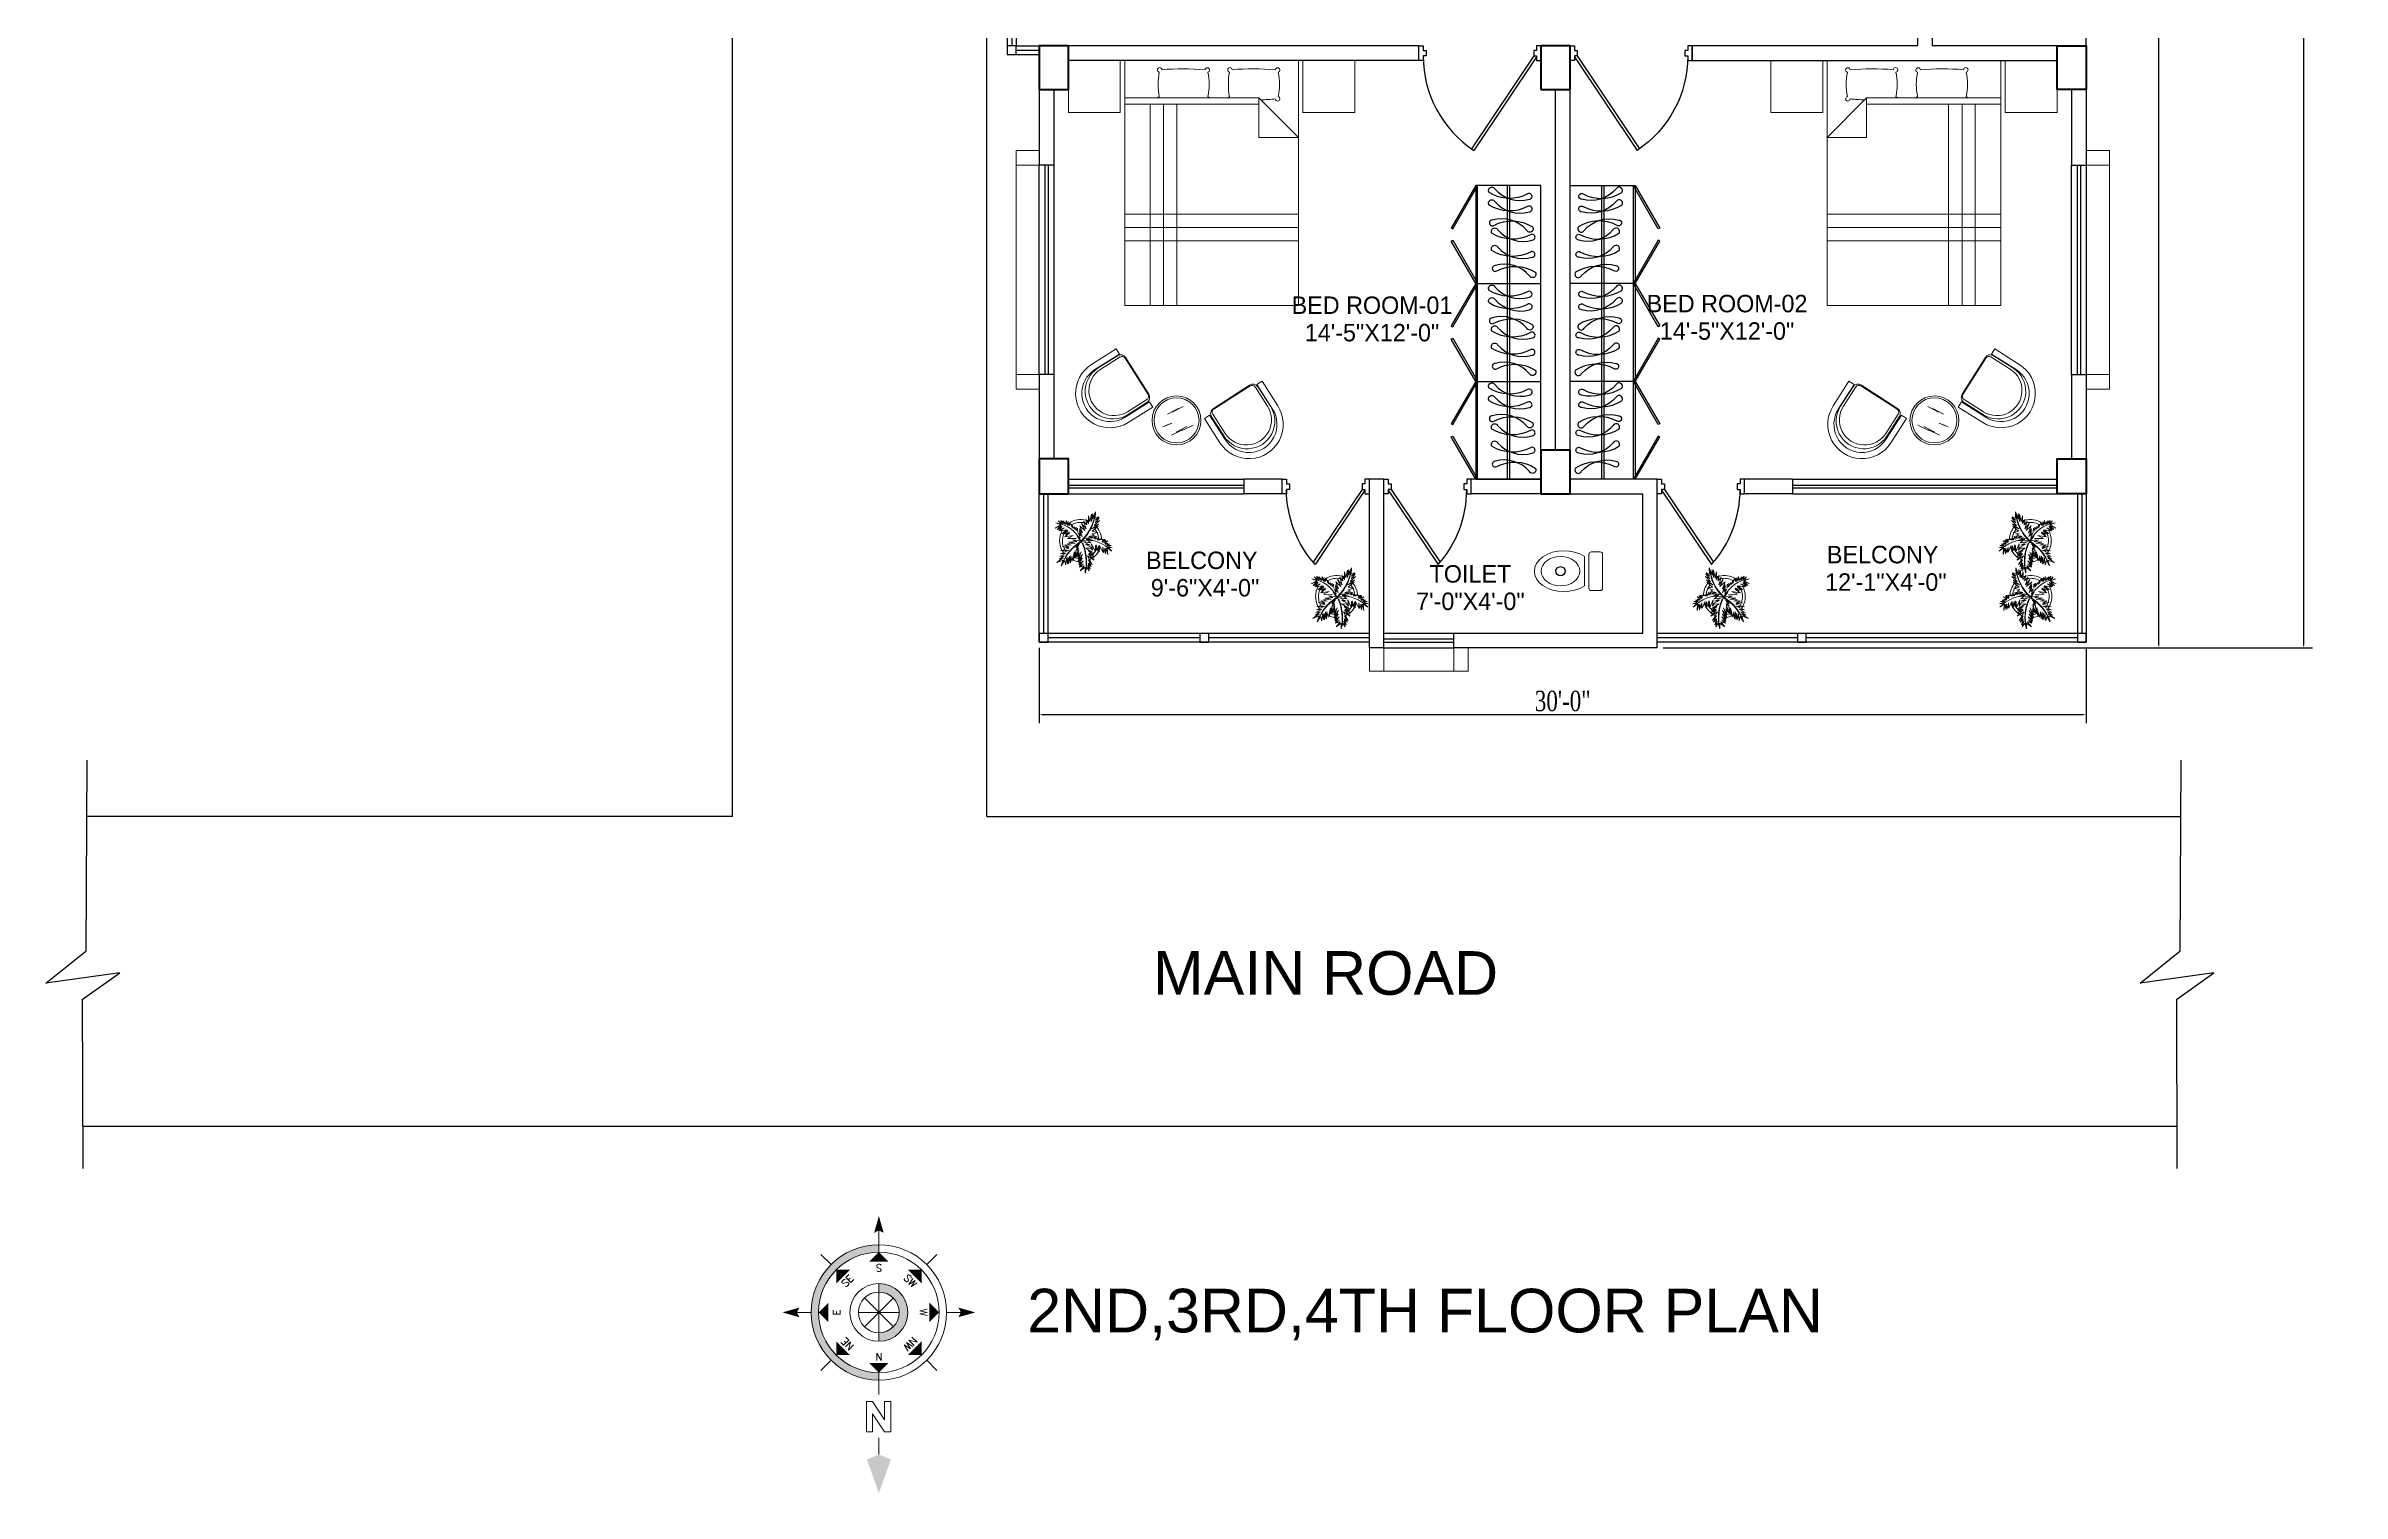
# Model space of a CAD drawing. Header units: inches. Extents: x -54558 to 35158, y -4190 to 41945.
# Drawn here: x 2861 to 3651, y -126 to 371 of the extents above; entities that cross this region are included whole.
import ezdxf
from ezdxf.enums import TextEntityAlignment as Align

# ---------------------------------------------------------------- set-up
doc = ezdxf.new("R2010")
doc.units = ezdxf.units.IN
doc.header["$MEASUREMENT"] = 0
doc.linetypes.add('Dash 1_16_', pattern=[3.175, 1.5875, -1.5875])
doc.layers.get('0').update_dxf_attribs({"true_color": 0xe4c8de})
for name, color, linetype in [('A-ANNO-TEXT', 7, 'Continuous'), ('DIM', 9, 'Continuous'), ('door', 34, 'Continuous'), ('title', 7, 'Continuous')]:
    doc.layers.add(name, color=color, linetype=linetype)
for name, color, linetype, lineweight in [('A-FURN-FIXD', 44, 'Continuous', 9), ('A_WALL', 7, 'Continuous', 30), ('colum', 241, 'Continuous', 40), ('illustr-TOILET FIXTURE', 7, 'Continuous', 0), ('illustr-TREE', 113, 'Continuous', 0), ('railing', 6, 'Continuous', 5), ('ROAD', 251, 'Continuous', 30), ('sanshade', 252, 'Continuous', 5), ('thin', 251, 'Continuous', 20), ('Ver', 144, 'Continuous', 30), ('Wall-02', 7, 'Continuous', 30), ('windo', 140, 'Continuous', 25)]:
    doc.layers.add(name, color=color, linetype=linetype, lineweight=lineweight)
doc.layers.add('illustr-FURNITURE', color=7, linetype='Continuous', lineweight=0, true_color=0x000000)
doc.styles.add('Arial', font='arial.ttf')
doc.styles.add('LOGO', font='times.ttf', dxfattribs={"width": 0.75, "height": 7})
doc.styles.add('ROMANS', font='romans.shx', dxfattribs={"width": 0.8})
doc.styles.get("Standard").update_dxf_attribs({"font": 'ARIALN.TTF'})
doc.dimstyles.new('STANDARD$0', dxfattribs={"dimtxt": 2, "dimasz": 1, "dimexe": 3, "dimexo": 2, "dimgap": 1, "dimtad": 1, "dimtih": 1, "dimtoh": 1, "dimzin": 3, "dimdsep": 46, "dimlunit": 4, "dimtxsty": 'LOGO', "dimcen": 0.09, "dimdle": 6, "dimclrd": 256, "dimclre": 256, "dimclrt": 7, "dimadec": 0, "dimazin": 1, "dimtm": 1e-09, "dimtfac": 1, "dimtofl": 0, "dimtmove": 0, "dimatfit": 2, "dimfxl": 1, "dimtolj": 1, "dimtzin": 0, "dimlwd": -1, "dimlwe": -1, "dimarcsym": 0})

# ---------------------------------------------------------------- blocks, each defined once
blk = doc.blocks.new('tyer')
at = {"layer": 'sanshade'}
for points in [[(-25800.79, -9018.32), (-25792.79, -9018.32), (-25792.79, -9023.32), (-25800.79, -9023.32)], [(-25800.79, -9018.32), (-25792.79, -9018.32), (-25792.79, -9100.32), (-25800.79, -9100.32)], [(-25800.79, -9095.32), (-25792.79, -9095.32), (-25792.79, -9100.32), (-25800.79, -9100.32)]]:
    blk.add_lwpolyline(points, close=True, dxfattribs=at)
blk = doc.blocks.new('tw4')
at = {"layer": 'sanshade'}
for points in [[(-25480.79, -8923.32), (-25472.79, -8923.32), (-25472.79, -8928.32), (-25480.79, -8928.32)], [(-25480.79, -8928.32), (-25472.79, -8928.32), (-25472.79, -8952.32), (-25480.79, -8952.32)], [(-25480.79, -8957.32), (-25472.79, -8957.32), (-25472.79, -8952.32), (-25480.79, -8952.32)]]:
    blk.add_lwpolyline(points, close=True, dxfattribs=at)
blk = doc.blocks.new('*D462')
for p, q in [((3565.03, 647.48), (3591.05, 647.48)), ((3588.05, 646.48), (3588.05, 410.54)), ((3588.05, 165.48), (3588.05, 401.42)), ((3417.53, 164.48), (3591.05, 164.48))]:
    blk.add_line(p, q)
for points in [[(3587.89, 646.48), (3588.22, 646.48), (3588.05, 647.48)], [(3587.89, 165.48), (3588.22, 165.48), (3588.05, 164.48)]]:
    blk.add_solid(points)
at = {"color": 7, "insert": (3588.05, 405.98), "char_height": 7, "attachment_point": 5, "style": 'LOGO'}
blk.add_mtext('\\A1;40\'-3"', dxfattribs=at)
blk = doc.blocks.new('*D461')
for p, q in [((3481.03, 938.48), (3640.84, 938.48)), ((3637.84, 937.48), (3637.84, 556.04)), ((3637.84, 165.48), (3637.84, 546.92)), ((3481.03, 164.48), (3640.84, 164.48))]:
    blk.add_line(p, q)
for points in [[(3637.68, 937.48), (3638.01, 937.48), (3637.84, 938.48)], [(3637.68, 165.48), (3638.01, 165.48), (3637.84, 164.48)]]:
    blk.add_solid(points)
at = {"color": 7, "insert": (3637.84, 551.48), "char_height": 7, "attachment_point": 5, "style": 'LOGO'}
blk.add_mtext('\\A1;64\'-6"', dxfattribs=at)
blk = doc.blocks.new('*D465')
at = {"layer": 'A_WALL', "ltscale": 0.25}
for p, q in [((3203.03, 164.48), (3203.03, 138.64)), ((3563.03, 164.48), (3563.03, 138.64)), ((3204.03, 141.64), (3562.03, 141.64))]:
    blk.add_line(p, q, dxfattribs=at)
for points in [[(3204.03, 141.8), (3204.03, 141.47), (3203.03, 141.64)], [(3562.03, 141.8), (3562.03, 141.47), (3563.03, 141.64)]]:
    blk.add_solid(points, dxfattribs=at)
at = {"layer": 'A_WALL', "color": 7, "ltscale": 0.25, "insert": (3383.03, 146.2), "char_height": 7, "attachment_point": 5, "style": 'LOGO'}
blk.add_mtext('\\A1;30\'-0"', dxfattribs=at)
blk = doc.blocks.new('Anno_North_J_Metric')
at = {"layer": 'title', "lineweight": 18}
h = blk.add_hatch(color=256, dxfattribs=at)
h.paths.add_polyline_path([(4.17, 0), (4.68, 0, 1), (-4.68, 0), (-4.17, 0, -1)])
h.paths.add_polyline_path([(-1.41, 0), (-2, 0, 1), (2, 0), (1.41, 0, -1)])
for p, q in [((0, 4.68), (0, 5.67)), ((-3.31, 3.31), (-4.01, 4.01)), ((3.31, 3.31), (4.01, 4.01)), ((-8.67, 0), (-9.83, 0)), ((-8.27, 0.86), (-6.17, 0.86)), ((-8.27, 0.44), (-8.27, 0.86)), ((-7.01, 0.44), (-8.27, 0.44)), ((-8.27, -0.4), (-7.01, 0.44)), ((-6.17, 0.44), (-7.43, -0.4)), ((-6.17, 0.86), (-6.17, 0.44)), ((-4.68, 0), (-5.67, 0)), ((-4.68, 0), (-4.17, 0)), ((1, -1), (-1, 1)), ((1, 1), (-1, -1)), ((-1, 1), (1, -1)), ((-1, -1), (1, 1)), ((0, -1.41), (0, 1.41)), ((0, 1.41), (0, -1.41)), ((1.41, 0), (2, 0)), ((4.68, 0), (4.17, 0)), ((4.68, 0), (5.67, 0)), ((-8.27, -0.82), (-8.27, -0.4)), ((-6.17, -0.82), (-8.27, -0.82)), ((-7.43, -0.4), (-6.17, -0.4)), ((-6.17, -0.4), (-6.17, -0.82)), ((-1.41, 0), (-2, 0)), ((1.41, 0), (-1.41, 0)), ((-1.41, 0), (1.41, 0)), ((-3.31, -3.31), (-4.01, -4.01)), ((0, -4.68), (0, -5.67)), ((3.31, -3.31), (4.01, -4.01))]:
    blk.add_line(p, q, dxfattribs=at)
for radius in [4.68, 4.17, 2, 1.41]:
    blk.add_circle((0, 0), radius, dxfattribs=at)
for points in [[(-0.33, 5.5), (0, 5.67), (0, 6.67)], [(0, 6.67), (0.33, 5.5), (0, 5.67)], [(0, 4.17), (0.67, 3.5), (-0.67, 3.5)], [(-2.95, 2.95), (-2, 2.95), (-2.95, 2)], [(2.95, 2.95), (2.95, 2), (2, 2.95)], [(-9.83, 0), (-10.17, 0.83), (-12.5, 0)], [(-12.5, 0), (-10.17, -0.83), (-9.83, 0)], [(-4.17, 0), (-3.5, 0.67), (-3.5, -0.67)], [(4.17, 0), (3.5, -0.67), (3.5, 0.67)], [(5.5, 0.33), (5.67, 0), (6.67, 0)], [(6.67, 0), (5.5, -0.33), (5.67, 0)], [(-2.95, -2.95), (-2.95, -2), (-2, -2.95)], [(2.95, -2.95), (2, -2.95), (2.95, -2)], [(0, -4.17), (-0.67, -3.5), (0.67, -3.5)], [(0, -6.67), (-0.33, -5.5), (0, -5.67)], [(0.33, -5.5), (0, -5.67), (0, -6.67)]]:
    blk.add_solid(points, dxfattribs=at)
at = {"layer": 'title', "lineweight": 18, "style": 'ROMANS'}
for s, rotation, p in [('NE', 45, (-2, 2)), ('SE', 315, (2, 2)), ('N', 90, (-2.83, 0)), ('S', 90, (3.33, 0)), ('NW', 135, (-2, -2)), ('W', 180, (0, -2.83)), ('SW', 225, (2, -2))]:
    blk.add_text(s, height=0.5, rotation=rotation, dxfattribs=at).set_placement(p, align=Align.CENTER)
blk.add_text('E', height=0.5, dxfattribs=at).set_placement((0, 2.67), align=Align.CENTER)
blk = doc.blocks.new('North')
at = {"layer": 'title', "linetype": 'Dash 1_16_', "lineweight": 20, "xscale": 79.54979519464541, "yscale": 79.54979519464541, "zscale": 79.54979519464541, "rotation": 270}
blk.add_blockref('Anno_North_J_Metric', (8025510, 1107807), dxfattribs=at)
blk = doc.blocks.new('efre')
at = {"layer": 'door'}
for p, q in [((10922.87, 10339.43), (10901.44, 10307.52)), ((10923.87, 10339.12), (10902.26, 10306.96))]:
    blk.add_line(p, q, dxfattribs=at)
for points in [[(10885.87, 10339.43), (10884.87, 10339.43), (10884.87, 10337.89), (10883.37, 10337.89), (10883.37, 10342.89), (10884.87, 10342.89), (10884.87, 10341.35), (10885.87, 10341.35)], [(10922.87, 10339.43), (10923.87, 10339.43), (10923.87, 10337.89), (10925.37, 10337.89), (10925.37, 10342.89), (10923.87, 10342.89), (10923.87, 10341.35), (10922.87, 10341.35)]]:
    blk.add_lwpolyline(points, close=True, dxfattribs=at)
blk.add_arc((10923.87, 10339.43), 39, 180, 236.36425, dxfattribs=at)
blk = doc.blocks.new('ref')
at = {"layer": 'illustr-FURNITURE', "color": 1}
for p, q in [((10741.37, 10194.33), (10741.37, 10176.37)), ((10741.37, 10194.33), (10759.22, 10194.33)), ((10759.22, 10176.37), (10759.22, 10194.33)), ((10759.27, 10194.28), (10759.22, 10194.28)), ((10760.72, 10194.3), (10820.47, 10194.3)), ((10760.72, 10110.03), (10760.72, 10194.3)), ((10820.47, 10194.3), (10820.47, 10110.03)), ((10821.92, 10194.28), (10821.97, 10194.28)), ((10821.97, 10176.37), (10821.97, 10194.33)), ((10839.83, 10194.33), (10821.97, 10194.33)), ((10839.83, 10194.33), (10839.83, 10176.37)), ((10760.72, 10181.41), (10806.86, 10181.41)), ((10806.86, 10179.26), (10760.72, 10179.26)), ((10769.48, 10110.03), (10769.48, 10179.26)), ((10774.06, 10110.03), (10774.06, 10179.26)), ((10778.65, 10110.03), (10778.65, 10179.26)), ((10820.47, 10167.8), (10806.86, 10181.41)), ((10806.86, 10181.41), (10806.86, 10167.8)), ((10759.22, 10176.37), (10741.37, 10176.37)), ((10821.97, 10176.37), (10839.83, 10176.37)), ((10806.86, 10167.8), (10820.47, 10167.8)), ((10820.47, 10141.48), (10760.72, 10141.48)), ((10820.47, 10136.9), (10760.72, 10136.9)), ((10820.47, 10132.31), (10760.72, 10132.31)), ((10820.47, 10110.03), (10760.72, 10110.03))]:
    blk.add_line(p, q, dxfattribs=at)
for centre, radius, start, end in [((10772.75, 10191.06), 0.776, 4.82125, 258.25195), ((10794.88, 10186.07), 22.68, 169.23257, 190.76743), ((10780.6, 10102.6), 88.81, 84.99169, 94.57081), ((10789.13, 10191), 0.776, 283.74205, 174.74125), ((10770.58, 10186.07), 19.19, 347.41694, 12.58306), ((10796.93, 10191.06), 0.776, 4.82125, 258.25195), ((10819.05, 10186.07), 22.68, 169.23257, 190.76743), ((10804.78, 10102.6), 88.81, 84.99169, 94.57081), ((10813.3, 10191), 0.776, 283.74205, 174.74125), ((10794.76, 10186.07), 19.19, 347.41694, 12.58306), ((10772.75, 10181.07), 0.776, 101.74805, 154.13366), ((10789.13, 10181.13), 0.776, 20.83858, 76.25795), ((10796.93, 10181.07), 0.776, 101.74805, 154.13366), ((10804.78, 10269.53), 88.81, 271.76166, 275.00831), ((10813.3, 10181.13), 0.776, 185.25875, 76.25795)]:
    blk.add_arc(centre, radius, start, end, dxfattribs=at)
blk = doc.blocks.new('LJH')
at = {"color": 0}
for p, q in [((11325.4, 10234.99), (11291.75, 10234.99)), ((11325.4, 10234.24), (11291.75, 10234.24)), ((11359.05, 10234.99), (11325.4, 10234.99)), ((11359.05, 10234.24), (11325.4, 10234.24)), ((11392.7, 10234.99), (11359.05, 10234.99)), ((11392.7, 10234.24), (11359.05, 10234.24))]:
    blk.add_line(p, q, dxfattribs=at)
for points in [[(11296.1, 10230.65, 0.267392), (11295.61, 10243.91, 1.049005), (11294.36, 10241.96, -0.295269), (11297.93, 10230.07, -1.314488), (11296.1, 10230.65)], [(11302.59, 10242.25, 0.267392), (11303.08, 10228.99, 1.049005), (11304.33, 10230.95, -0.295269), (11300.75, 10242.83, -1.314488), (11302.59, 10242.25)], [(11308.53, 10242.25, 0.267392), (11309.02, 10228.99, 1.049005), (11310.27, 10230.95, -0.295269), (11306.69, 10242.83, -1.314488), (11308.53, 10242.25)], [(11311.74, 10229.67, 0.267392), (11311.25, 10242.93, 1.049005), (11310, 10240.97, -0.295269), (11313.58, 10229.09, -1.314488), (11311.74, 10229.67)], [(11318.23, 10241.27, 0.267392), (11318.72, 10228.01, 1.049005), (11319.97, 10229.97, -0.295269), (11316.4, 10241.85, -1.314488), (11318.23, 10241.27)], [(11322.56, 10241.27, 0.267392), (11323.05, 10228.01, 1.049005), (11324.3, 10229.97, -0.295269), (11320.72, 10241.85, -1.314488), (11322.56, 10241.27)], [(11329.75, 10230.65, 0.267392), (11329.26, 10243.91, 1.049005), (11328.01, 10241.96, -0.295269), (11331.58, 10230.07, -1.314488), (11329.75, 10230.65)], [(11336.24, 10242.25, 0.267392), (11336.73, 10228.99, 1.049005), (11337.98, 10230.95, -0.295269), (11334.41, 10242.83, -1.314488), (11336.24, 10242.25)], [(11342.18, 10242.25, 0.267392), (11342.67, 10228.99, 1.049005), (11343.92, 10230.95, -0.295269), (11340.34, 10242.83, -1.314488), (11342.18, 10242.25)], [(11345.39, 10229.67, 0.267392), (11344.9, 10242.93, 1.049005), (11343.65, 10240.97, -0.295269), (11347.23, 10229.09, -1.314488), (11345.39, 10229.67)], [(11351.89, 10241.27, 0.267392), (11352.38, 10228.01, 1.049005), (11353.62, 10229.97, -0.295269), (11350.05, 10241.85, -1.314488), (11351.89, 10241.27)], [(11356.21, 10241.27, 0.267392), (11356.7, 10228.01, 1.049005), (11357.95, 10229.97, -0.295269), (11354.38, 10241.85, -1.314488), (11356.21, 10241.27)], [(11363.4, 10230.65, 0.267392), (11362.91, 10243.91, 1.049005), (11361.66, 10241.96, -0.295269), (11365.23, 10230.07, -1.314488), (11363.4, 10230.65)], [(11369.89, 10242.25, 0.267392), (11370.38, 10228.99, 1.049005), (11371.63, 10230.95, -0.295269), (11368.06, 10242.83, -1.314488), (11369.89, 10242.25)], [(11375.83, 10242.25, 0.267392), (11376.32, 10228.99, 1.049005), (11377.57, 10230.95, -0.295269), (11373.99, 10242.83, -1.314488), (11375.83, 10242.25)], [(11379.04, 10229.67, 0.267392), (11378.55, 10242.93, 1.049005), (11377.3, 10240.97, -0.295269), (11380.88, 10229.09, -1.314488), (11379.04, 10229.67)], [(11385.54, 10241.27, 0.267392), (11386.03, 10228.01, 1.049005), (11387.28, 10229.97, -0.295269), (11383.7, 10241.85, -1.314488), (11385.54, 10241.27)], [(11389.86, 10241.27, 0.267392), (11390.35, 10228.01, 1.049005), (11391.6, 10229.97, -0.295269), (11388.03, 10241.85, -1.314488), (11389.86, 10241.27)]]:
    blk.add_lwpolyline(points, format="xyb", dxfattribs=at)
at = {"layer": 'A-FURN-FIXD', "lineweight": 30}
for p, q in [((11291.75, 10224), (11392.7, 10224)), ((11392.7, 10223.4), (11291.75, 10223.4))]:
    blk.add_line(p, q, dxfattribs=at)
for points in [[(11291.75, 10245.83), (11392.7, 10245.83), (11392.7, 10223.4), (11291.75, 10223.4)], [(11291.75, 10223.4), (11306.32, 10214.99), (11306.62, 10215.51), (11292.05, 10223.92)], [(11325.4, 10223.4), (11310.83, 10214.99), (11310.53, 10215.51), (11325.1, 10223.92)], [(11325.4, 10223.4), (11339.97, 10214.99), (11340.27, 10215.51), (11325.7, 10223.92)], [(11359.05, 10223.4), (11344.48, 10214.99), (11344.18, 10215.51), (11358.75, 10223.92)], [(11359.05, 10223.4), (11373.62, 10214.99), (11373.92, 10215.51), (11359.35, 10223.92)], [(11392.7, 10223.4), (11378.13, 10214.99), (11377.83, 10215.51), (11392.4, 10223.92)]]:
    blk.add_lwpolyline(points, close=True, dxfattribs=at)
at = {"layer": 'DIM'}
for p, q in [((11291.75, 10223.4), (11291.75, 10245.83)), ((11325.4, 10223.4), (11325.4, 10245.83)), ((11359.05, 10223.4), (11359.05, 10245.83))]:
    blk.add_line(p, q, dxfattribs=at)
blk = doc.blocks.new('armchair')
for p, q in [((10199, 8629), (10495, 8630)), ((10496, 8568), (10199, 8566)), ((10235, 8557, 502), (10469, 8558, 502)), ((10252, 8532, 502), (10486, 8533, 502)), ((10495, 8630), (10496, 8568)), ((10524, 8496, 502), (10526, 8057, 502)), ((10532, 8496, 502), (10534, 8057, 502)), ((10202, 7989), (10499, 7991)), ((10472, 7994, 502), (10238, 7993, 502)), ((10489, 8019, 502), (10255, 8018, 502)), ((10499, 7991), (10499, 7928)), ((10499, 7928), (10203, 7927))]:
    blk.add_line(p, q)
for centre, radius, start, end in [((10201, 8278), 351, 90.2984, 270.2984), ((10201, 8278), 288, 90.2984, 270.2984), ((10237, 8275, 502), 282, 90.2984, 270.2984), ((10253, 8275, 502), 257, 90.2984, 270.2984), ((10469, 8496, 502), 62.7, 0.2984, 90.2984), ((10486, 8496, 502), 37.6, 0.2984, 90.2984), ((10472, 8057, 502), 62.7, 270.2984, 0.2984), ((10488, 8057, 502), 37.6, 270.2984, 0.2984)]:
    blk.add_arc(centre, radius, start, end)
blk = doc.blocks.new('tea table')
for p, q in [((10120, 8850), (10040, 8945)), ((10147, 8997), (10106, 9053)), ((10162, 8970), (10121, 9026)), ((10322, 8938), (10242, 9034)), ((10353, 8893), (10273, 8989)), ((10161, 8811), (10081, 8906)), ((10190, 8754), (10111, 8850))]:
    blk.add_line(p, q)
for radius in [250, 230]:
    blk.add_circle((10200, 8929), radius)
blk = doc.blocks.new('gfsv')
at = {"layer": 'illustr-TREE', "color": 114, "true_color": 0x139b48}
for p, q in [((-19140.11, -7522.01), (-19139.05, -7522.51)), ((-19138.83, -7523.25), (-19140.11, -7522.01)), ((-19140.03, -7521.46), (-19139.13, -7521.95)), ((-19139.05, -7522.51), (-19140.03, -7521.46)), ((-19139.94, -7521.15), (-19139.07, -7521.44)), ((-19139.13, -7521.95), (-19139.94, -7521.15)), ((-19138.47, -7521.62), (-19139.14, -7519.95)), ((-19139.07, -7521.44), (-19139.14, -7519.95)), ((-19138.44, -7520.36), (-19138.47, -7521.62)), ((-19138.11, -7522.31), (-19138.44, -7520.36)), ((-19138.11, -7520.52), (-19138.11, -7522.31)), ((-19137.74, -7522.39), (-19138.11, -7520.52)), ((-19137.39, -7520.88), (-19137.74, -7522.39)), ((-19137.42, -7522.78), (-19137.39, -7520.88)), ((-19136.72, -7521.8), (-19137.42, -7522.78)), ((-19137.02, -7523.12), (-19136.72, -7521.8)), ((-19136.22, -7522.25), (-19137.02, -7523.12)), ((-19136.81, -7524.08), (-19136.22, -7522.25)), ((-19135.72, -7522.81), (-19136.81, -7524.08)), ((-19136.53, -7524.51), (-19135.72, -7522.81)), ((-19133.01, -7522.73), (-19133.39, -7523.77)), ((-19132.59, -7523.23), (-19133.01, -7522.73)), ((-19132.74, -7522.49), (-19132.59, -7523.23)), ((-19132.3, -7523.23), (-19132.74, -7522.49)), ((-19132.42, -7522.27), (-19132.28, -7522.87)), ((-19132.11, -7522.84), (-19132.42, -7522.27)), ((-19132.28, -7522.87), (-19132.3, -7523.23)), ((-19131.97, -7522.01), (-19132.11, -7522.84)), ((-19131.9, -7523), (-19131.97, -7522.01)), ((-19131.47, -7522.35), (-19131.9, -7523)), ((-19131.08, -7522.14), (-19131.69, -7522.97)), ((-19131.69, -7522.97), (-19131.47, -7522.35)), ((-19130.61, -7522), (-19131.23, -7522.84)), ((-19131.23, -7522.84), (-19131.08, -7522.14)), ((-19130.81, -7522.81), (-19130.61, -7522)), ((-19130, -7522.11), (-19130.81, -7522.81)), ((-19130.68, -7522.91), (-19130, -7522.11)), ((-19129.37, -7522.63), (-19130.63, -7523.08)), ((-19143.17, -7528.74), (-19142.14, -7528.45)), ((-19142.92, -7528.17), (-19141.87, -7528.13)), ((-19142.14, -7528.45), (-19142.92, -7528.17)), ((-19142.54, -7527.86), (-19141.51, -7527.82)), ((-19141.87, -7528.13), (-19142.54, -7527.86)), ((-19142.15, -7527.05), (-19141.38, -7527.4)), ((-19141.37, -7527.67), (-19142.15, -7527.05)), ((-19142.14, -7527.65), (-19141.37, -7527.67)), ((-19141.51, -7527.82), (-19142.14, -7527.65)), ((-19141.68, -7526.82), (-19141.26, -7527.27)), ((-19141.38, -7527.4), (-19141.68, -7526.82)), ((-19141.42, -7526.6), (-19141.5, -7527.08)), ((-19141.4, -7527.05), (-19141.42, -7526.6)), ((-19141.32, -7526.68), (-19140.79, -7527.22)), ((-19140.95, -7527.46), (-19141.32, -7526.68)), ((-19141.26, -7527.27), (-19140.95, -7527.46)), ((-19140.97, -7526.59), (-19139.89, -7526.86)), ((-19140.79, -7527.22), (-19140.97, -7526.59)), ((-19140.91, -7529.82), (-19140.13, -7528.14)), ((-19140.61, -7526.42), (-19139.52, -7526.77)), ((-19139.89, -7526.86), (-19140.61, -7526.42)), ((-19140.13, -7528.14), (-19140.01, -7529.68)), ((-19140.01, -7529.68), (-19139.82, -7528.21)), ((-19139.85, -7522.94), (-19138.83, -7523.25)), ((-19138.26, -7524.11), (-19139.85, -7522.94)), ((-19139.84, -7526.29), (-19139.1, -7526.57)), ((-19139.52, -7526.77), (-19139.84, -7526.29)), ((-19139.82, -7528.21), (-19139.73, -7529.55)), ((-19139.78, -7523.45), (-19138.26, -7524.11)), ((-19138.34, -7524.64), (-19139.78, -7523.45)), ((-19139.73, -7529.55), (-19139.29, -7528.02)), ((-19139.67, -7524.94), (-19138.34, -7524.64)), ((-19138.22, -7525.34), (-19139.67, -7524.94)), ((-19139.4, -7525.99), (-19138.7, -7526.48)), ((-19139.1, -7526.57), (-19139.4, -7525.99)), ((-19139.29, -7528.02), (-19139.24, -7529.24)), ((-19139.24, -7529.24), (-19139.11, -7528.14)), ((-19139.11, -7528.14), (-19139.01, -7529.66)), ((-19139.01, -7529.66), (-19138.18, -7527.74)), ((-19139, -7525.86), (-19138.15, -7526.37)), ((-19138.7, -7526.48), (-19139, -7525.86)), ((-19138.85, -7525.6), (-19138.22, -7525.34)), ((-19137.48, -7525.94), (-19138.85, -7525.6)), ((-19138.74, -7526.04), (-19137.48, -7525.94)), ((-19136.98, -7526.37), (-19138.74, -7526.04)), ((-19138.52, -7526.94), (-19136.98, -7526.37)), ((-19136.89, -7526.61), (-19138.52, -7526.94)), ((-19138.45, -7526.25), (-19136.18, -7526.56)), ((-19136.67, -7527.87), (-19138.39, -7528.79)), ((-19138.18, -7527.74), (-19138.35, -7529.29)), ((-19137.95, -7527.54), (-19136.89, -7526.61)), ((-19135.75, -7527.18), (-19137.95, -7527.54)), ((-19136.25, -7527.26), (-19137.82, -7528.05)), ((-19137.82, -7528.05), (-19136.67, -7527.87)), ((-19135.25, -7523.31), (-19136.53, -7524.51)), ((-19135.94, -7525.04), (-19135.25, -7523.31)), ((-19135.22, -7524.06), (-19135.94, -7525.04)), ((-19135.87, -7526.04), (-19135.22, -7524.06)), ((-19135.21, -7524.53), (-19135.87, -7526.04)), ((-19135.65, -7526.97), (-19135.49, -7526.95)), ((-19135.48, -7525.74), (-19135.21, -7524.53)), ((-19134.92, -7525.12), (-19135.48, -7525.74)), ((-19135.42, -7527.05), (-19134.63, -7525.91)), ((-19135.42, -7527.05), (-19134.3, -7528.75)), ((-19135.36, -7526.97), (-19133.49, -7526.75)), ((-19135.35, -7526.32), (-19134.92, -7525.12)), ((-19134.63, -7525.91), (-19135.35, -7526.32)), ((-19135.08, -7527.83), (-19134.38, -7529.27)), ((-19134.3, -7528.75), (-19135.08, -7527.83)), ((-19134.73, -7523.95), (-19134.78, -7524.94)), ((-19134.38, -7524.55), (-19134.73, -7523.95)), ((-19133.49, -7526.75), (-19134.51, -7527.22)), ((-19134.51, -7527.22), (-19132.62, -7527.32)), ((-19132.24, -7526.41), (-19134.41, -7526.43)), ((-19134.39, -7523.69), (-19134.38, -7524.55)), ((-19134.08, -7524.26), (-19134.39, -7523.69)), ((-19132.62, -7527.32), (-19134.15, -7527.56)), ((-19134.15, -7527.56), (-19132.24, -7527.75)), ((-19133.9, -7523.5), (-19134.08, -7524.26)), ((-19133.67, -7524.03), (-19133.9, -7523.5)), ((-19133.35, -7522.94), (-19133.67, -7524.03)), ((-19133.62, -7525.69), (-19132.24, -7526.41)), ((-19131.57, -7526.07), (-19133.62, -7525.69)), ((-19133.39, -7523.77), (-19133.35, -7522.94)), ((-19132.24, -7527.75), (-19133.13, -7528.12)), ((-19133.13, -7528.12), (-19131.6, -7528.01)), ((-19132.77, -7524.92), (-19131.79, -7525.64)), ((-19131.26, -7525.42), (-19132.77, -7524.92)), ((-19131.79, -7525.64), (-19132.77, -7525.14)), ((-19132.77, -7525.14), (-19131.57, -7526.07)), ((-19130.98, -7528.41), (-19132.63, -7528.79)), ((-19131.6, -7528.01), (-19132.56, -7528.57)), ((-19132.56, -7528.57), (-19130.98, -7528.41)), ((-19132.32, -7524.59), (-19131.26, -7525.42)), ((-19130.99, -7525.26), (-19132.32, -7524.59)), ((-19132.2, -7524.29), (-19130.99, -7525.26)), ((-19130.38, -7524.59), (-19132.2, -7524.29)), ((-19131.42, -7523.84), (-19130.38, -7524.59)), ((-19130.13, -7524.42), (-19131.42, -7523.84)), ((-19130.96, -7523.48), (-19130.13, -7524.42)), ((-19129.7, -7524.25), (-19130.96, -7523.48)), ((-19130.69, -7523.27), (-19129.7, -7524.25)), ((-19129.26, -7523.88), (-19130.69, -7523.27)), ((-19130.63, -7523.08), (-19129.26, -7523.88)), ((-19142.12, -7528.62), (-19143.17, -7528.74)), ((-19143.1, -7529.55), (-19142.01, -7528.76)), ((-19142.01, -7528.76), (-19142.12, -7530.35)), ((-19142.12, -7530.35), (-19141.83, -7528.81)), ((-19141.83, -7528.81), (-19141.56, -7530.18)), ((-19141.56, -7530.18), (-19141.5, -7528.72)), ((-19141.5, -7528.72), (-19141.19, -7529.92)), ((-19141.19, -7529.92), (-19140.94, -7528.53)), ((-19140.94, -7528.53), (-19140.91, -7529.82)), ((-19137.55, -7530.06), (-19138.86, -7531.01)), ((-19138.86, -7531.01), (-19137.38, -7530.21)), ((-19137.38, -7530.21), (-19138.8, -7531.73)), ((-19138.8, -7531.73), (-19137.13, -7530.69)), ((-19137.33, -7529.38), (-19138.64, -7530.44)), ((-19138.64, -7530.44), (-19137.55, -7530.06)), ((-19136.7, -7528.78), (-19138.55, -7529.89)), ((-19138.55, -7529.89), (-19137.33, -7529.38)), ((-19138.39, -7528.79), (-19136.7, -7528.78)), ((-19138.35, -7529.29), (-19138, -7528.79)), ((-19137.13, -7530.69), (-19138.34, -7532.81)), ((-19138.34, -7532.81), (-19137.37, -7531.69)), ((-19137.37, -7531.69), (-19138.08, -7533.27)), ((-19138.08, -7533.27), (-19137.33, -7532.45)), ((-19137.33, -7532.45), (-19137.78, -7533.85)), ((-19137.78, -7533.85), (-19137.22, -7533.01)), ((-19137.22, -7533.01), (-19137.57, -7534.36)), ((-19137.57, -7534.36), (-19136.99, -7533.47)), ((-19136.99, -7533.47), (-19136.55, -7534.9)), ((-19136.55, -7533.5), (-19136.55, -7534.9)), ((-19135.35, -7534.35), (-19136.55, -7533.5)), ((-19135.21, -7533.44), (-19136.35, -7533.11)), ((-19136.35, -7533.11), (-19135.35, -7534.35)), ((-19136.1, -7531.92), (-19135.17, -7533.17)), ((-19135.06, -7532.85), (-19136.1, -7531.92)), ((-19136.09, -7532.73), (-19135.21, -7533.44)), ((-19135.17, -7533.17), (-19136.09, -7532.73)), ((-19135.92, -7530.35), (-19135.02, -7532.47)), ((-19134.87, -7531.97), (-19135.92, -7530.35)), ((-19135.87, -7531.24), (-19135.06, -7532.85)), ((-19135.02, -7532.47), (-19135.87, -7531.24)), ((-19135.63, -7529.72), (-19134.87, -7531.97)), ((-19134.81, -7531.37), (-19135.63, -7529.72)), ((-19135.1, -7529.99), (-19134.81, -7531.37)), ((-19134.44, -7530.93), (-19135.1, -7529.99)), ((-19135, -7529.32), (-19134.44, -7530.93)), ((-19134.64, -7530.19), (-19135, -7529.32)), ((-19134.99, -7528.75), (-19134.64, -7530.19)), ((-19134.38, -7529.27), (-19134.99, -7528.75)), ((-19134.65, -7529.86), (-19134.14, -7531.17)), ((-19134.38, -7530.93), (-19134.65, -7529.86)), ((-19134.64, -7530.37), (-19134.38, -7530.93)), ((-19134.36, -7529.34), (-19133.75, -7531.64)), ((-19134.14, -7531.17), (-19134.36, -7529.34)), ((-19133.98, -7529.69), (-19133.36, -7531.97)), ((-19133.75, -7531.64), (-19133.98, -7529.69)), ((-19133.36, -7531.97), (-19133.11, -7530.66)), ((-19133.11, -7530.66), (-19132.97, -7532.41)), ((-19132.97, -7532.41), (-19132.74, -7530.74)), ((-19132.74, -7530.74), (-19132.61, -7532.59)), ((-19132.63, -7528.79), (-19130.51, -7529.44)), ((-19132.61, -7532.59), (-19132.37, -7531)), ((-19132.58, -7529.32), (-19130.52, -7530.22)), ((-19130.51, -7529.44), (-19132.58, -7529.32)), ((-19132.37, -7531), (-19132.33, -7532.7)), ((-19132.33, -7532.7), (-19132.02, -7531.16)), ((-19132.02, -7531.16), (-19131.85, -7532.88)), ((-19131.85, -7532.88), (-19131.54, -7531.86)), ((-19131.82, -7530.03), (-19130.38, -7530.89)), ((-19130.52, -7530.22), (-19131.82, -7530.03)), ((-19131.54, -7531.86), (-19130.74, -7533.16)), ((-19131.43, -7530.69), (-19130.21, -7531.51)), ((-19130.38, -7530.89), (-19131.43, -7530.69)), ((-19131.22, -7531.22), (-19129.61, -7532.36)), ((-19130.21, -7531.51), (-19131.22, -7531.22)), ((-19131.17, -7531.72), (-19130.74, -7533.16)), ((-19129.61, -7532.36), (-19131.17, -7531.72))]:
    blk.add_line(p, q, dxfattribs=at)
for centre, radius, start, end in [((-19128.04, -7519), 11.14, 184.8641, 225.4849), ((-19127.45, -7518.53), 11.77, 186.927, 225.8123), ((-19128.31, -7530.61), 8.05, 97.5401, 152.9698), ((-19137.08, -7534.91), 8.05, 81.1775, 138.3266), ((-19125.78, -7532.06), 11.14, 156.5576, 194.785), ((-19125.07, -7532.31), 11.77, 154.4151, 192.7221), ((-19141.76, -7537.3), 11.77, 20.5975, 59.3099), ((-19141.31, -7536.7), 11.14, 18.5346, 56.762)]:
    blk.add_arc(centre, radius, start, end, dxfattribs=at)
blk = doc.blocks.new('sss')
at = {"layer": 'thin', "color": 36}
for radius, start, end in [(5.64, 57.47565, 104.28992), (5.64, 140.80804, 176.92547), (4.89, 178.43513, 178.70026), (4.89, 153.91513, 175.96503), (4.89, 140.89868, 152.54563), (5.64, 136.47916, 139.5509), (5.64, 132.21568, 133.18044), (4.89, 135.37294, 136.87174), (5.64, 115.65767, 116.0773), (5.64, 105.37674, 111.94155), (4.89, 103.90072, 108.88829), (4.89, 61.85308, 100.81919), (4.89, 58.64841, 61.57905), (5.64, 51.61666, 56.49125), (4.89, 28.86476, 35.57049), (4.89, 20.51182, 25.59655), (5.64, 35.99863, 36.59883), (4.89, 340.5694, 20.19445), (5.64, 332.66717, 28.4122), (5.64, 199.04605, 207.9874), (5.64, 209.18499, 230.58468), (4.89, 205.24489, 228.33421), (5.64, 230.79247, 236.33448), (4.89, 229.52513, 232.88571), (5.64, 238.46677, 245.04369), (4.89, 234.46705, 237.78697), (4.89, 242.94543, 245.76889), (5.64, 248.07859, 248.27174), (5.64, 264.5369, 265.25644), (4.89, 266.14458, 266.58262), (4.89, 270.25366, 273.22005), (5.64, 270.5271, 272.35339), (5.64, 273.43077, 293.40087), (4.89, 275.4094, 290.93725), (4.89, 291.92748, 294.66088), (5.64, 295.22187, 298.30188), (4.89, 301.92182, 302.25499), (5.64, 301.03839, 302.67614), (5.64, 307.05608, 307.19855), (4.89, 323.34956, 327.19419), (4.89, 331.08394, 340.01454), (5.64, 320.64256, 322.49159), (5.64, 325.12635, 331.43882)]:
    blk.add_arc((-19798.75, -6970.7), radius, start, end, dxfattribs=at)
at = {"layer": 'thin', "xscale": 1.094516021037634, "yscale": 1.094516021037634, "zscale": 1.094516021037634}
blk.add_blockref('gfsv', (1145.34, 1267.67), dxfattribs=at)
blk = doc.blocks.new('FF')
at = {"lineweight": 30}
blk.add_circle((41709, 5735), 50, dxfattribs=at)
at = {"layer": 'illustr-TOILET FIXTURE'}
for p, q in [((41496, 5397), (41496, 5297)), ((41521, 5422), (41896, 5422)), ((41546, 5472), (41871, 5472)), ((41921, 5397), (41921, 5297)), ((41521, 5272), (41896, 5272))]:
    blk.add_line(p, q, dxfattribs=at)
for centre, start, end in [((41521, 5397), 90, 180), ((41896, 5397), 0, 90), ((41521, 5297), 180, 270), ((41896, 5297), 270, 0)]:
    blk.add_arc(centre, 25, start, end, dxfattribs=at)
at = {"layer": 'illustr-TOILET FIXTURE', "extrusion": (0, 0, -1)}
for centre, major_axis, ratio, start_param, end_param in [((41709, 5697), (0, -325), 0.692308, 0.806114, 5.477071), ((41709, 5735), (0, -212), 0.764706, 3.141593, 9.424778)]:
    blk.add_ellipse(centre, major_axis=major_axis, ratio=ratio, start_param=start_param, end_param=end_param, dxfattribs=at)
blk = doc.blocks.new('jj')
at = {"layer": 'door'}
for p, q in [((11000.83, 10306.39), (11025.92, 10323.24)), ((11001.13, 10305.39), (11026.7, 10322.56))]:
    blk.add_line(p, q, dxfattribs=at)
for points in [[(11000.83, 10331.39), (11000.83, 10332.39), (11002.37, 10332.39), (11002.37, 10333.89), (10997.37, 10333.89), (10997.37, 10332.39), (10998.91, 10332.39), (10998.91, 10331.39)], [(11000.83, 10306.39), (11000.83, 10305.39), (11002.37, 10305.39), (11002.37, 10303.89), (10997.37, 10303.89), (10997.37, 10305.39), (10998.91, 10305.39), (10998.91, 10306.39)]]:
    blk.add_lwpolyline(points, close=True, dxfattribs=at)
blk.add_arc((11000.83, 10293.39), 39, 48.42656, 90, dxfattribs=at)

msp = doc.modelspace()

# ---------------------------------------------------------------- linework, layer by layer
at = {"layer": 'A_WALL', "ltscale": 0.25}
msp.add_line((3385.535, 217.48), (3410.535, 217.48), dxfattribs=at)
at = {"layer": 'colum'}
for points in [[(3203.035, 356.48), (3213.035, 356.48), (3213.035, 371.48), (3203.035, 371.48)], [(3375.535, 356.48), (3385.535, 356.48), (3385.535, 371.48), (3375.535, 371.48)], [(3563.035, 356.48), (3553.035, 356.48), (3553.035, 371.48), (3563.035, 371.48)], [(3203.035, 217.48), (3213.035, 217.48), (3213.035, 229.48), (3203.035, 229.48)], [(3375.535, 217.48), (3385.535, 217.48), (3385.535, 232.48), (3375.535, 232.48)], [(3563.035, 217.48), (3553.035, 217.48), (3553.035, 229.48), (3563.035, 229.48)]]:
    msp.add_lwpolyline(points, close=True, dxfattribs=at)
at = {"layer": 'ROAD'}
for p, q in [((3097.476, 106.48), (3097.476, 1031.676)), ((3185.035, 106.48), (3185.035, 1030.414)), ((2875.492, 125.853), (2875.139, 60.211)), ((3595.641, 125.853), (3595.288, 60.211)), ((3097.476, 106.48), (2875.388, 106.48)), ((3185.035, 106.48), (3595.536, 106.48)), ((2861.414, 49.268), (2875.139, 60.211)), ((3581.563, 49.268), (3595.288, 60.211)), ((2886.819, 52.718), (2861.414, 49.268)), ((2873.935, 43.634), (2886.819, 52.718)), ((3606.968, 52.718), (3581.563, 49.268)), ((3594.084, 43.634), (3606.968, 52.718)), ((2873.935, 43.634), (2874.12, -14.508)), ((3594.084, 43.634), (3594.268, -14.508)), ((2874.074, 0), (3594.222, 0))]:
    msp.add_line(p, q, dxfattribs=at)
at = {"layer": 'Ver'}
for points in [[(3203.035, 506.48), (3192.035, 506.48), (3192.035, 368.48), (3203.035, 368.48)], [(3203.035, 503.48), (3195.035, 503.48), (3195.035, 371.48), (3203.035, 371.48)], [(3316.535, 166.48), (3203.035, 166.48), (3203.035, 217.48)], [(3316.535, 169.48), (3206.035, 169.48), (3206.035, 217.48)], [(3560.035, 217.48), (3560.035, 169.48), (3415.535, 169.48)], [(3563.035, 217.48), (3563.035, 166.48), (3415.535, 166.48)]]:
    msp.add_lwpolyline(points, dxfattribs=at)
at = {"layer": 'Wall-02'}
for p, q in [((3505.035, 448.48), (3505.035, 371.48)), ((3510.035, 448.48), (3510.035, 371.48)), ((3563.035, 371.48), (3563.035, 386.079)), ((3333.535, 371.48), (3213.035, 371.48)), ((3333.535, 366.48), (3333.535, 371.48)), ((3333.535, 366.48), (3213.035, 366.48)), ((3203.035, 356.48), (3203.035, 330.48)), ((3208.035, 356.48), (3208.035, 330.48)), ((3380.535, 232.48), (3380.535, 356.48)), ((3385.535, 232.48), (3385.535, 356.48)), ((3558.035, 356.48), (3558.035, 330.48)), ((3563.035, 356.48), (3563.035, 330.48)), ((3208.035, 330.48), (3203.035, 330.48)), ((3558.035, 330.48), (3563.035, 330.48)), ((3203.035, 258.48), (3203.035, 229.48)), ((3208.035, 258.48), (3203.035, 258.48)), ((3208.035, 258.48), (3208.035, 229.48)), ((3558.035, 258.48), (3558.035, 229.48)), ((3558.035, 258.48), (3563.035, 258.48)), ((3563.035, 258.48), (3563.035, 229.48)), ((3286.535, 222.48), (3273.334, 222.48)), ((3273.334, 222.48), (3273.334, 217.48)), ((3286.535, 217.48), (3286.535, 222.48)), ((3321.535, 222.48), (3316.535, 222.48)), ((3316.535, 164.48), (3316.535, 222.48)), ((3321.535, 164.48), (3321.535, 222.48)), ((3375.535, 222.48), (3351.535, 222.48)), ((3415.535, 222.48), (3385.535, 222.48)), ((3415.535, 164.48), (3415.535, 222.48)), ((3462.064, 222.48), (3445.535, 222.48)), ((3445.535, 217.48), (3445.535, 222.48)), ((3462.064, 222.48), (3462.064, 217.48)), ((3286.535, 217.48), (3273.334, 217.48)), ((3375.535, 217.48), (3351.535, 217.48)), ((3410.535, 169.48), (3410.535, 217.48)), ((3462.064, 217.48), (3445.535, 217.48)), ((3410.535, 169.48), (3345.535, 169.48)), ((3345.535, 164.48), (3345.535, 169.48)), ((3321.535, 164.48), (3316.535, 164.48)), ((3415.535, 164.48), (3345.535, 164.48))]:
    msp.add_line(p, q, dxfattribs=at)
for points in [[(3442.535, 371.48), (3427.535, 371.48), (3427.535, 366.48), (3553.035, 366.48)], [(3505.035, 371.48), (3442.535, 371.48)], [(3553.035, 371.48), (3510.035, 371.48)]]:
    msp.add_lwpolyline(points, dxfattribs=at)
at = {"layer": 'windo'}
for p, q in [((3203.035, 258.48), (3203.035, 330.48)), ((3205.035, 258.48), (3205.035, 330.48)), ((3206.035, 330.48), (3206.035, 258.48)), ((3208.035, 330.48), (3208.035, 258.48)), ((3558.035, 258.48), (3558.035, 330.48)), ((3560.035, 258.48), (3560.035, 330.48)), ((3561.035, 330.48), (3561.035, 258.48)), ((3563.035, 330.48), (3563.035, 258.48)), ((3213.035, 222.48), (3273.334, 222.48)), ((3462.064, 222.48), (3553.035, 222.48)), ((3213.035, 220.48), (3273.334, 220.48)), ((3213.035, 219.48), (3273.334, 219.48)), ((3213.035, 217.48), (3273.334, 217.48)), ((3462.064, 220.48), (3553.035, 220.48)), ((3462.064, 219.48), (3553.035, 219.48)), ((3462.064, 217.48), (3553.035, 217.48)), ((3345.535, 169.48), (3321.535, 169.48)), ((3345.535, 167.48), (3321.535, 167.48)), ((3321.535, 166.48), (3345.535, 166.48)), ((3321.535, 164.48), (3345.535, 164.48))]:
    msp.add_line(p, q, dxfattribs=at)
for points in [[(3193.535, 435.98), (3193.535, 371.48)], [(3195.035, 369.98), (3203.035, 369.98)], [(3204.535, 169.48), (3204.535, 217.48)], [(3561.535, 217.48), (3561.535, 169.48)], [(3258.285, 167.98), (3206.035, 167.98)], [(3316.535, 167.98), (3261.285, 167.98)], [(3463.785, 167.98), (3415.535, 167.98)], [(3560.035, 167.98), (3466.785, 167.98)]]:
    msp.add_lwpolyline(points, dxfattribs=at)
for points in [[(3195.035, 371.48), (3192.035, 371.48), (3192.035, 368.48), (3195.035, 368.48)], [(3206.035, 169.48), (3203.035, 169.48), (3203.035, 166.48), (3206.035, 166.48)], [(3261.285, 169.48), (3258.285, 169.48), (3258.285, 166.48), (3261.285, 166.48)], [(3466.785, 169.48), (3463.785, 169.48), (3463.785, 166.48), (3466.785, 166.48)], [(3563.035, 169.48), (3560.035, 169.48), (3560.035, 166.48), (3563.035, 166.48)]]:
    msp.add_lwpolyline(points, close=True, dxfattribs=at)

# ---------------------------------------------------------------- block references
at = {"layer": 'A-FURN-FIXD', "lineweight": 30}
for name, p, xscale, yscale, zscale, rotation in [('armchair', (2788.154, 302.646), -0.03365100000156757, 0.03365099999973609, 0.03365100000000001, 212.4781781711322), ('armchair', (3972.915, 302.646), 0.03365100000156757, 0.03365099999973609, 0.03365100000000001, 147.5218218288678), ('tea table', (3469.119, -157.497), 0.03365099999860725, 0.03365099999973609, 0.033651, 77.47817817153997), ('armchair', (3694.413, 101.371), 0.03365100000156757, 0.03365099999973609, 0.033651, 122.4781781711322), ('armchair', (3066.657, 101.371), -0.03365100000003307, 0.03365099999973609, 0.033651, 237.5218218272048), ('tea table', (3291.951, -157.497), -0.03365099999880444, 0.03365099999973609, 0.033651, 282.5218218299717), ('North', (504742.237, 69173.939), 0.0625, 0.0625, 0.0625, 180)]:
    msp.add_blockref(name, p, dxfattribs=dict(at, xscale=xscale, yscale=yscale, zscale=zscale, rotation=rotation))
at = {"layer": 'A_WALL'}
for name, p in [('efre', (-7549.83, -9971.408)), ('ref', (-7528.33, -9827.817))]:
    msp.add_blockref(name, p, dxfattribs=at)
at = {"layer": 'A_WALL', "xscale": -1}
for name, p in [('efre', (14310.9, -9971.408)), ('ref', (14294.4, -9827.817))]:
    msp.add_blockref(name, p, dxfattribs=at)
for name, p, rotation in [('LJH', (-6870.3, -11069.268), 270), ('jj', (13620.423, 11219.845), 90)]:
    msp.add_blockref(name, p, dxfattribs=dict(at, rotation=rotation))
at = {"layer": 'A_WALL'}
for name, p, rotation in [('LJH', (13631.369, -11069.268), 90), ('jj', (-6982.354, 11219.845), 270), ('jj', (-6888.354, 11219.845), 270)]:
    msp.add_blockref(name, p, dxfattribs=dict(at, rotation=rotation))
at = {"layer": 'A_WALL', "xscale": 0.03125, "yscale": 0.03125, "zscale": 0.03125, "rotation": 90}
msp.add_blockref('FF', (3561.49, -1112.539), dxfattribs=at)
at = {"layer": 'colum', "rotation": 90}
msp.add_blockref('tw4', (-5606.785, 25637.268), dxfattribs=at)
at = {"layer": 'railing'}
for p in [(28995.823, 9353.8), (29363.823, 9353.8)]:
    msp.add_blockref('tyer', p, dxfattribs=at)
at = {"layer": 'thin', "transparency": 33554687, "yscale": 1.282177818142372, "zscale": 1.282177818143218}
for p, xscale in [((-22168.271, 9139.076), -1.282177818142372), ((28929.34, 9139.076), 1.282177818142372), ((-22080.232, 9119.83), -1.282177818142372), ((28824.094, 9119.83), 1.282177818142372), ((28929.534, 9119.83), 1.282177818142372)]:
    msp.add_blockref('sss', p, dxfattribs=dict(at, xscale=xscale))

# ---------------------------------------------------------------- texts
at = {"char_height": 15, "attachment_point": 1, "style": 'Arial'}
for s, insert, width in [('MAIN ROAD', (3242.081, 60.225), 161.39351), ('2ND,3RD,4TH FLOOR PLAN', (3198.884, -55.865), 343.72885)]:
    msp.add_mtext(s, dxfattribs=dict(at, insert=insert, width=width))
at = {"layer": 'A-ANNO-TEXT', "char_height": 6, "attachment_point": 8, "line_spacing_factor": 0.942857}
for s, insert, width in [('{\\fChiller|b0|i0|c0|p82;\\C242;\\c2564301;BED ROOM-01 14\'-5"X12\'-0"}', (3317.448, 269.813), 59.66043), ('{\\fChiller|b0|i0|c0|p82;\\C242;\\c2564301;BED ROOM-02 14\'-5"X12\'-0"}', (3439.545, 270.374), 59.66043), ('{\\fChiller|b0|i0|c0|p82;\\C242;\\c2564301;BELCONY\\P 9\'-6"X4\'-0"}', (3258.915, 182.096), 59.66043), ('{\\fChiller|b0|i0|c0|p82;\\C242;\\c2564301;BELCONY\\P 12\'-1"X4\'-0"}', (3493.044, 184.063), 59.66043), ('{\\fChiller|b0|i0|c0|p82;\\C242;\\c2564301;TOILET\\P7\'-0"X4\'-0"}', (3351.285, 177.427), 39.77403)]:
    msp.add_mtext(s, dxfattribs=dict(at, insert=insert, width=width))

# ---------------------------------------------------------------- dimensions: what is measured, and where the dimension line sits
dim = msp.add_linear_dim(base=(3637.845, 164.48), p1=(3479.035, 938.48), p2=(3479.035, 164.48), angle=90, dimstyle='STANDARD$0')
dim.commit()
dim.dimension.update_dxf_attribs({"geometry": '*D461', "text_midpoint": (3637.845, 551.48)})
dim = msp.add_linear_dim(base=(3588.054, 164.48), p1=(3563.035, 647.48), p2=(3415.535, 164.48), angle=90, dimstyle='STANDARD$0')
dim.commit()
dim.dimension.update_dxf_attribs({"geometry": '*D462', "text_midpoint": (3588.054, 405.98), "dimtype": 160})
at = {"layer": 'A_WALL', "ltscale": 0.25}
dim = msp.add_linear_dim(base=(3563.035, 141.637), p1=(3203.035, 166.48), p2=(3563.035, 166.48), dimstyle='STANDARD$0', dxfattribs=at)
dim.commit()
dim.dimension.update_dxf_attribs({"geometry": '*D465', "text_midpoint": (3383.035, 146.197)})

doc.saveas('drawing.dxf')
